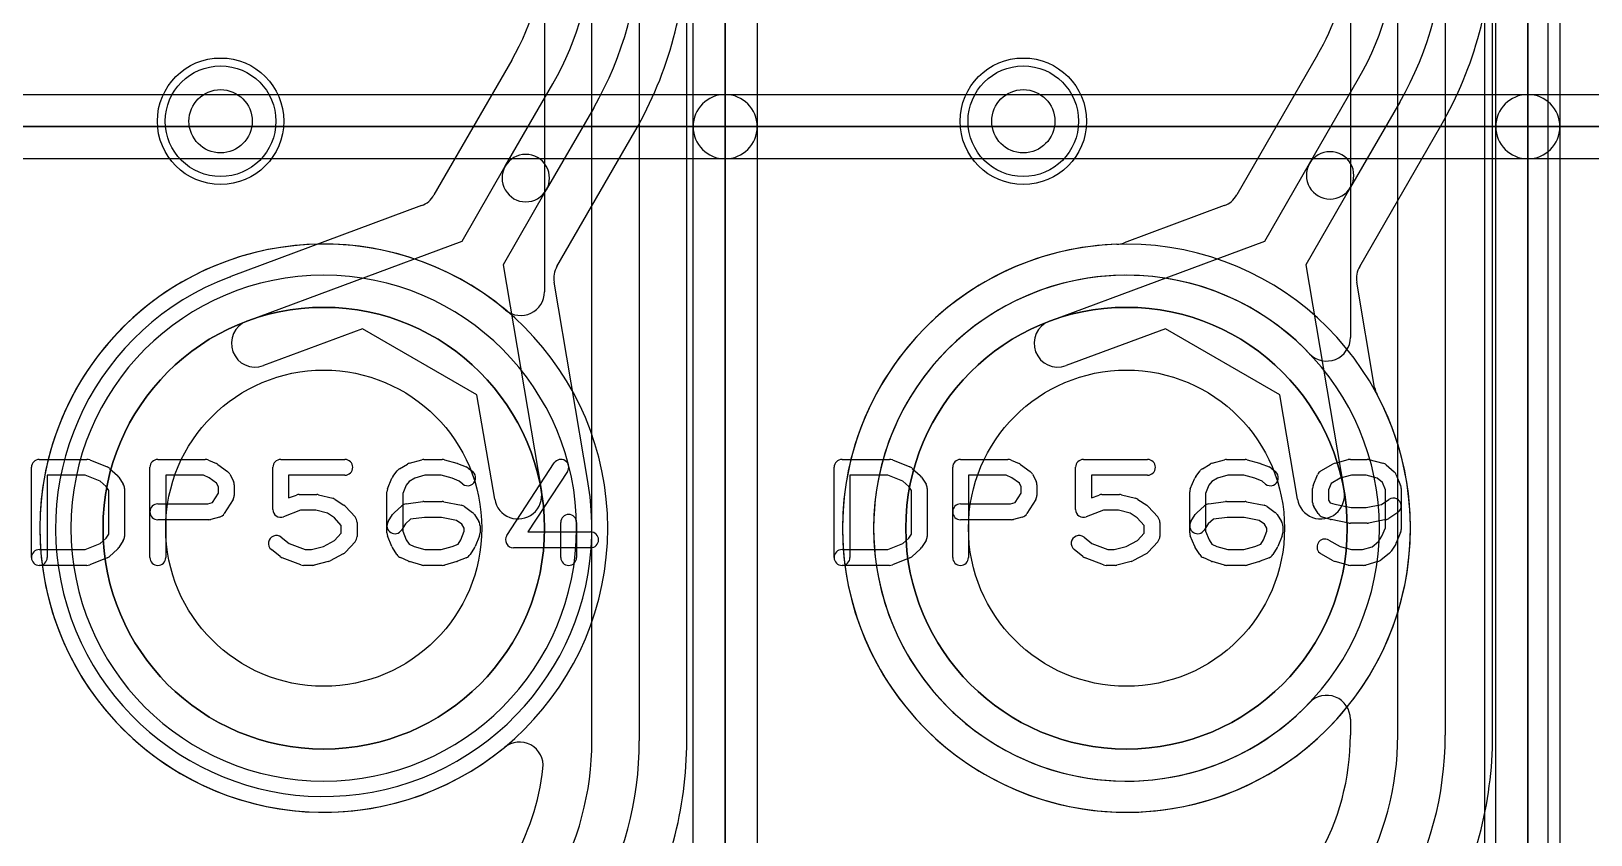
# Model space of a CAD drawing. Extents: x 0 to 20.5, y -0.5 to 20.
# Drawn here: x 2.701 to 7.636, y 3.583 to 6.125 of the extents above; entities that cross this region are included whole.
import ezdxf

# ---------------------------------------------------------------- set-up
doc = ezdxf.new("R2010")
doc.units = 0
for name, color, linetype in [('Hole', 1, 'CONTINUOUS'), ('L1', 3, 'CONTINUOUS'), ('L2', 3, 'CONTINUOUS'), ('L3', 3, 'CONTINUOUS'), ('L4', 3, 'CONTINUOUS'), ('PartsArea-A', 111, 'CONTINUOUS'), ('PartsArea-B', 111, 'CONTINUOUS'), ('PartsSilk-A', 221, 'CONTINUOUS'), ('Resist-A', 2, 'CONTINUOUS'), ('Resist-B', 2, 'CONTINUOUS'), ('Silk-A', 140, 'CONTINUOUS')]:
    doc.layers.add(name, color=color, linetype=linetype)

msp = doc.modelspace()

# ---------------------------------------------------------------- linework, layer by layer
at = {"layer": 'Hole'}
for centre, radius in [((3.3, 5.84), 0.1), ((5.84, 5.84), 0.1), ((3.62649, 4.55283), 0.5), ((6.16649, 4.55283), 0.5)]:
    msp.add_circle(centre, radius, dxfattribs=at)
at = {"layer": 'L1'}
for p, q in [((4.475, 3.88035), (4.475, 7.82224)), ((4.625, 7.82224), (4.625, 3.88035)), ((4.77504, 3.88035), (4.77504, 7.82224)), ((4.32496, 6.34518), (4.32496, 5.30046)), ((6.77112, 6.05013), (6.5151, 5.60672)), ((6.74578, 5.70619), (6.90107, 5.97517)), ((7.03098, 5.90017), (6.87568, 5.63119)), ((6.90435, 5.38077), (7.16092, 5.82515)), ((6.60399, 5.4606), (6.74578, 5.70619)), ((6.87568, 5.63119), (6.73389, 5.3856)), ((6.47577, 5.57301), (6.15959, 5.45551)), ((5.92316, 5.20758), (6.60399, 5.4606)), ((6.73389, 5.3856), (6.85518, 4.66948)), ((6.95169, 4.99818), (6.89536, 5.33075)), ((6.28955, 5.18373), (5.97542, 5.06698)), ((6.65132, 4.97486), (6.28955, 5.18373)), ((6.70728, 4.64444), (6.65132, 4.97486))]:
    msp.add_line(p, q, dxfattribs=at)
for centre, radius in [((3.3, 5.84), 0.2), ((5.84, 5.84), 0.2), ((3.62649, 4.55283), 0.6985), ((6.16649, 4.55283), 0.6985)]:
    msp.add_circle(centre, radius, dxfattribs=at)
for centre, radius, start, end in [((6.1, 6.43767), 0.925, -30.00011, 0), ((6.1, 6.43767), 1.075, -29.99993, 0), ((6.1, 6.43767), 1.22504, -29.9999, 0), ((6.09999, 6.43761), 0.77496, -30.00019, -7.2866), ((6.81073, 5.66869), 0.075, -30.00073, 150.00008), ((6.81073, 5.66869), 0.075, 149.99927, -30.00069), ((6.44965, 5.64328), 0.07497, -69.60944, -29.18748), ((3.62647, 4.55282), 0.89855, 50.17328, -50.51243), ((6.16649, 4.55282), 0.89855, 91.94393, 28.05606), ((6.13347, 5.52578), 0.07497, -88.05851, -69.60944), ((6.96928, 5.34327), 0.07497, 149.99163, -170.38691), ((4.24999, 5.30046), 0.07497, -129.83786, 0), ((5.94929, 5.13728), 0.075, 110.38974, -69.61291), ((7.02561, 5.0107), 0.07497, -170.38691, -151.9446), ((6.78123, 4.65696), 0.075, -170.39074, 9.61299), ((4.24554, 3.80149), 0.07497, -6.46426, 129.48461), ((3.55, 3.88035), 0.925, -30.00011, 0), ((3.55, 3.88035), 1.075, -29.99993, 0), ((3.55, 3.88035), 1.22504, -29.9999, 0), ((3.55, 3.88031), 0.77496, -30.00019, -6.46519)]:
    msp.add_arc(centre, radius, start, end, dxfattribs=at)
at = {"layer": 'L2'}
for centre in [(3.3, 5.84), (5.84, 5.84)]:
    msp.add_circle(centre, 0.2, dxfattribs=at)
for centre, start, end in [((3.62649, 4.55283), 90, -90), ((3.62649, 4.55283), -90, 90), ((6.16649, 4.55283), 90, -90), ((6.16649, 4.55283), -90, 90)]:
    msp.add_arc(centre, 0.80004, start, end, dxfattribs=at)
at = {"layer": 'L3'}
for p, q in [((7.025, 3.89767), (7.025, 7.79545)), ((7.175, 7.79545), (7.175, 3.89767)), ((7.32504, 3.89766), (7.32504, 7.79545)), ((6.87496, 6.42086), (6.87496, 5.15643)), ((4.22113, 6.03283), (3.9751, 5.60672)), ((4.20078, 5.69753), (4.35107, 5.95785)), ((4.48098, 5.88285), (4.33068, 5.62253)), ((4.36435, 5.38077), (4.61092, 5.80783)), ((4.06399, 5.4606), (4.20078, 5.69753)), ((4.33068, 5.62253), (4.19389, 5.3856)), ((3.93577, 5.57301), (3.33223, 5.34872)), ((3.38316, 5.20758), (4.06399, 5.4606)), ((4.19389, 5.3856), (4.31518, 4.66948)), ((4.46312, 4.69453), (4.35536, 5.33075)), ((3.74955, 5.18373), (3.43542, 5.06698)), ((4.11132, 4.97486), (3.74955, 5.18373)), ((4.16728, 4.64444), (4.11132, 4.97486)), ((6.87496, 3.94923), (6.87496, 3.89766))]:
    msp.add_line(p, q, dxfattribs=at)
for centre, radius in [((3.3, 5.84), 0.2), ((5.84, 5.84), 0.2), ((3.62649, 4.55283), 0.6985)]:
    msp.add_circle(centre, radius, dxfattribs=at)
for centre, radius, start, end in [((3.55, 6.42031), 0.77496, -30.00019, 0.00296), ((3.55, 6.42035), 0.925, -29.99987, 0), ((3.55, 6.42035), 1.075, -29.99993, 0), ((3.55, 6.42035), 1.22504, -29.9999, 0), ((4.26573, 5.66003), 0.075, -30.00073, 150.00009), ((4.26573, 5.66003), 0.075, 149.99927, -30.00069), ((3.90965, 5.64328), 0.07497, -69.60944, -29.18748), ((4.42928, 5.34327), 0.07497, 149.99163, -170.38691), ((3.62649, 4.55283), 0.84854, 110.59848, 9.49451), ((3.30276, 5.41773), 0.07497, -70.35903, -70.3107), ((3.40384, 5.13524), 0.22506, 109.47915, 109.68773), ((3.30379, 5.4181), 0.07497, -70.52096, -68.53067), ((3.30475, 5.41847), 0.07497, -69.31694, -68.49663), ((6.16651, 4.55283), 0.80003, 43.61736, -43.61736), ((3.40929, 5.13728), 0.075, 110.38974, -69.61291), ((6.79999, 5.15643), 0.07497, -136.39428, 0), ((4.24124, 4.65695), 0.22504, 9.24927, 9.613), ((4.53735, 4.70517), 0.07497, -170.75126, -170.5025), ((4.24123, 4.65696), 0.075, -170.39074, 9.61299), ((6.79998, 3.94922), 0.07498, 0.00764, 136.38348), ((6.1, 3.89767), 0.77496, -30.00083, -0.00074), ((6.1, 3.89767), 0.925, -30.00149, 0), ((6.1, 3.89767), 1.075, -30.00112, 0), ((6.1, 3.89766), 1.22504, -30.00014, 0)]:
    msp.add_arc(centre, radius, start, end, dxfattribs=at)
at = {"layer": 'L4'}
for centre, radius in [((3.3, 5.84), 0.2), ((5.84, 5.84), 0.2), ((3.62649, 4.55283), 0.6985), ((6.16649, 4.55283), 0.6985)]:
    msp.add_circle(centre, radius, dxfattribs=at)
for centre, start, end in [((3.62649, 4.55283), 90, -90), ((3.62649, 4.55283), -90, 90), ((6.16649, 4.55283), 90, -90), ((6.16649, 4.55283), -90, 90)]:
    msp.add_arc(centre, 0.89854, start, end, dxfattribs=at)
at = {"layer": 'PartsArea-A'}
for p, q in [((4.89649, 8.36283), (4.89649, 5.82283)), ((4.89649, 5.82283), (4.89649, 8.36283)), ((7.43649, 8.36283), (7.43649, 5.82283)), ((7.43649, 5.82283), (7.43649, 8.36283)), ((4.89649, 5.82283), (2.35649, 5.82283)), ((2.35649, 5.82283), (4.89649, 5.82283)), ((4.89649, 5.82283), (4.89649, 3.28283)), ((7.43649, 5.82283), (4.89649, 5.82283)), ((4.89649, 5.82283), (7.43649, 5.82283)), ((4.89649, 3.28283), (4.89649, 5.82283)), ((7.43649, 5.82283), (7.43649, 3.28283)), ((9.97649, 5.82283), (7.43649, 5.82283)), ((7.43649, 5.82283), (9.97649, 5.82283)), ((7.43649, 3.28283), (7.43649, 5.82283))]:
    msp.add_line(p, q, dxfattribs=at)
at = {"layer": 'PartsArea-B'}
for centre, start, end in [((3.62649, 4.55283), 0, 180), ((6.16649, 4.55283), 0, 180), ((3.62649, 4.55283), 180, 0), ((6.16649, 4.55283), 180, 0)]:
    msp.add_arc(centre, 0.6985, start, end, dxfattribs=at)
at = {"layer": 'PartsSilk-A'}
for p, q in [((4.79489, 5.82283), (4.79489, 8.36283)), ((4.99809, 8.36283), (4.99809, 5.82283)), ((4.99809, 8.36283), (4.99809, 5.82283)), ((7.33489, 5.82283), (7.33489, 8.36283)), ((7.53809, 8.36283), (7.53809, 5.82283)), ((7.53809, 8.36283), (7.53809, 5.82283)), ((4.79489, 5.82283), (4.79489, 8.26123)), ((7.33489, 5.82283), (7.33489, 8.26123)), ((2.35649, 5.92443), (4.89649, 5.92443)), ((2.35649, 5.92443), (4.89649, 5.92443)), ((4.89649, 5.92443), (7.43649, 5.92443)), ((4.89649, 5.92443), (7.43649, 5.92443)), ((7.43649, 5.92443), (9.97649, 5.92443)), ((7.43649, 5.92443), (9.97649, 5.92443)), ((4.79489, 3.28283), (4.79489, 5.82283)), ((4.99809, 5.82283), (4.99809, 3.28283)), ((4.99809, 5.82283), (4.99809, 3.28283)), ((7.33489, 3.28283), (7.33489, 5.82283)), ((7.53809, 5.82283), (7.53809, 3.28283)), ((7.53809, 5.82283), (7.53809, 3.28283)), ((4.89649, 5.72123), (2.35649, 5.72123)), ((4.79489, 5.72123), (2.35649, 5.72123)), ((4.79489, 3.28283), (4.79489, 5.72123)), ((7.43649, 5.72123), (4.89649, 5.72123)), ((7.33489, 5.72123), (4.89649, 5.72123)), ((7.33489, 3.28283), (7.33489, 5.72123)), ((9.97649, 5.72123), (7.43649, 5.72123)), ((9.87489, 5.72123), (7.43649, 5.72123)), ((2.70149, 4.46024), (2.70149, 4.74542)), ((2.72649, 4.77042), (2.87649, 4.77042)), ((2.88577, 4.76863), (2.94133, 4.74641)), ((2.94866, 4.74189), (2.97366, 4.71967)), ((3.07649, 4.46024), (3.07649, 4.74542)), ((3.10149, 4.77042), (3.25149, 4.77042)), ((3.26164, 4.76827), (3.28664, 4.75716)), ((3.29119, 4.75453), (3.32175, 4.73231)), ((3.46538, 4.61209), (3.46538, 4.74542)), ((3.49038, 4.77042), (3.69316, 4.77042)), ((3.86653, 4.74101), (3.89153, 4.75582)), ((3.8974, 4.75835), (3.93629, 4.76946)), ((3.94316, 4.77042), (4.00149, 4.77042)), ((4.00836, 4.76946), (4.04725, 4.75835)), ((4.04966, 4.75752), (4.07744, 4.74641)), ((4.08378, 4.74272), (4.09767, 4.73161)), ((4.20556, 4.52946), (4.35556, 4.75909)), ((5.24149, 4.46024), (5.24149, 4.74542)), ((5.26649, 4.77042), (5.41649, 4.77042)), ((5.42577, 4.76863), (5.48133, 4.74641)), ((5.48866, 4.74189), (5.51366, 4.71967)), ((5.61649, 4.46024), (5.61649, 4.74542)), ((5.64149, 4.77042), (5.79149, 4.77042)), ((5.80164, 4.76827), (5.82664, 4.75716)), ((5.83119, 4.75453), (5.86175, 4.73231)), ((6.00538, 4.61209), (6.00538, 4.74542)), ((6.03038, 4.77042), (6.23316, 4.77042)), ((6.40653, 4.74101), (6.43153, 4.75582)), ((6.4374, 4.75835), (6.47629, 4.76946)), ((6.48316, 4.77042), (6.54149, 4.77042)), ((6.54836, 4.76946), (6.58725, 4.75835)), ((6.58966, 4.75752), (6.61744, 4.74641)), ((6.62378, 4.74272), (6.63767, 4.73161)), ((6.78187, 4.7338), (6.82076, 4.75602)), ((6.82672, 4.75847), (6.86838, 4.76958)), ((6.87482, 4.77042), (6.9276, 4.77042)), ((6.93366, 4.76967), (6.97811, 4.75856)), ((6.98866, 4.753), (7.01366, 4.73078)), ((2.87168, 4.72042), (2.75149, 4.72042)), ((2.75149, 4.72042), (2.75149, 4.46024)), ((2.91871, 4.70161), (2.87168, 4.72042)), ((2.93775, 4.68468), (2.91871, 4.70161)), ((2.97825, 4.71422), (2.99213, 4.692)), ((3.24619, 4.72042), (3.12649, 4.72042)), ((3.12649, 4.72042), (3.12649, 4.46024)), ((3.26392, 4.71254), (3.24619, 4.72042)), ((3.28742, 4.69546), (3.26392, 4.71254)), ((3.29316, 4.68397), (3.28742, 4.69546)), ((3.32941, 4.72327), (3.34052, 4.70105)), ((3.34316, 4.68987), (3.34316, 4.65653)), ((3.69316, 4.72042), (3.51538, 4.72042)), ((3.51538, 4.72042), (3.51538, 4.64837)), ((3.82841, 4.67725), (3.8423, 4.71059)), ((3.84538, 4.71598), (3.85927, 4.7345)), ((3.88726, 4.68848), (3.87649, 4.66264)), ((3.89629, 4.70052), (3.88726, 4.68848)), ((3.91424, 4.71116), (3.89629, 4.70052)), ((3.94666, 4.72042), (3.91424, 4.71116)), ((3.99799, 4.72042), (3.94666, 4.72042)), ((4.03228, 4.71062), (3.99799, 4.72042)), ((4.05544, 4.70136), (4.03228, 4.71062)), ((4.06643, 4.69257), (4.05544, 4.70136)), ((4.39742, 4.73175), (4.27268, 4.54079)), ((5.41168, 4.72042), (5.29149, 4.72042)), ((5.29149, 4.72042), (5.29149, 4.46024)), ((5.45871, 4.70161), (5.41168, 4.72042)), ((5.47775, 4.68468), (5.45871, 4.70161)), ((5.51825, 4.71422), (5.53213, 4.692)), ((5.78619, 4.72042), (5.66649, 4.72042)), ((5.66649, 4.72042), (5.66649, 4.46024)), ((5.80392, 4.71254), (5.78619, 4.72042)), ((5.82742, 4.69546), (5.80392, 4.71254)), ((5.83316, 4.68397), (5.82742, 4.69546)), ((5.86941, 4.72327), (5.88052, 4.70105)), ((5.88316, 4.68987), (5.88316, 4.65653)), ((6.23316, 4.72042), (6.05538, 4.72042)), ((6.05538, 4.72042), (6.05538, 4.64837)), ((6.36841, 4.67725), (6.3823, 4.71059)), ((6.38538, 4.71598), (6.39927, 4.7345)), ((6.42726, 4.68848), (6.41649, 4.66264)), ((6.43629, 4.70052), (6.42726, 4.68848)), ((6.45424, 4.71116), (6.43629, 4.70052)), ((6.48666, 4.72042), (6.45424, 4.71116)), ((6.53799, 4.72042), (6.48666, 4.72042)), ((6.57228, 4.71062), (6.53799, 4.72042)), ((6.59544, 4.70136), (6.57228, 4.71062)), ((6.60643, 4.69257), (6.59544, 4.70136)), ((6.7573, 4.68838), (6.77119, 4.72171)), ((6.81407, 4.69461), (6.80538, 4.67376)), ((6.84274, 4.71099), (6.81407, 4.69461)), ((6.8781, 4.72042), (6.84274, 4.71099)), ((6.92452, 4.72042), (6.8781, 4.72042)), ((6.96003, 4.71154), (6.92452, 4.72042)), ((6.97617, 4.6972), (6.96003, 4.71154)), ((6.98593, 4.67376), (6.97617, 4.6972)), ((7.02013, 4.7217), (7.03401, 4.68837)), ((2.94593, 4.67159), (2.93775, 4.68468)), ((2.94593, 4.53407), (2.94593, 4.67159)), ((2.99593, 4.67876), (2.99593, 4.5269)), ((3.27441, 4.6337), (3.29316, 4.6637)), ((3.29316, 4.6637), (3.29316, 4.68397)), ((3.33936, 4.64328), (3.31158, 4.59884)), ((3.51538, 4.64837), (3.53981, 4.65767)), ((3.54871, 4.65931), (3.60427, 4.65931)), ((3.61033, 4.65856), (3.65477, 4.64745)), ((3.66258, 4.644), (3.69036, 4.62548)), ((3.82649, 4.53802), (3.82649, 4.66764)), ((3.87649, 4.66264), (3.87649, 4.54302)), ((5.48593, 4.67159), (5.47775, 4.68468)), ((5.48593, 4.53407), (5.48593, 4.67159)), ((5.53593, 4.67876), (5.53593, 4.5269)), ((5.81441, 4.6337), (5.83316, 4.6637)), ((5.83316, 4.6637), (5.83316, 4.68397)), ((5.87936, 4.64328), (5.85158, 4.59884)), ((6.05538, 4.64837), (6.07981, 4.65767)), ((6.08871, 4.65931), (6.14427, 4.65931)), ((6.15033, 4.65856), (6.19477, 4.64745)), ((6.20258, 4.644), (6.23036, 4.62548)), ((6.36649, 4.53802), (6.36649, 4.66764)), ((6.41649, 4.66264), (6.41649, 4.54302)), ((6.75538, 4.63431), (6.75538, 4.67876)), ((6.80538, 4.67376), (6.80538, 4.64148)), ((6.80538, 4.64148), (6.81045, 4.63337)), ((6.97341, 4.62822), (6.99706, 4.644)), ((6.98593, 4.55413), (6.98593, 4.67376)), ((7.03593, 4.67876), (7.03593, 4.54913)), ((3.10149, 4.62968), (3.25932, 4.62968)), ((3.25932, 4.62968), (3.27441, 4.6337)), ((3.55331, 4.60931), (3.49928, 4.58873)), ((3.60119, 4.60931), (3.55331, 4.60931)), ((3.63845, 4.6), (3.60119, 4.60931)), ((3.66011, 4.58556), (3.63845, 4.6)), ((3.69492, 4.62158), (3.72548, 4.58825)), ((3.83029, 4.57349), (3.84418, 4.59571)), ((3.84877, 4.60115), (3.87377, 4.62337)), ((3.8869, 4.62944), (3.93968, 4.63685)), ((3.94316, 4.63709), (4.00149, 4.63709)), ((4.00639, 4.6366), (4.06195, 4.62549)), ((4.07193, 4.62107), (4.09693, 4.60255)), ((4.10325, 4.5957), (4.11713, 4.57348)), ((5.64149, 4.62968), (5.79932, 4.62968)), ((5.79932, 4.62968), (5.81441, 4.6337)), ((6.09331, 4.60931), (6.03928, 4.58873)), ((6.14119, 4.60931), (6.09331, 4.60931)), ((6.17845, 4.6), (6.14119, 4.60931)), ((6.20011, 4.58556), (6.17845, 4.6)), ((6.23492, 4.62158), (6.26548, 4.58825)), ((6.37029, 4.57349), (6.38418, 4.59571)), ((6.38877, 4.60115), (6.41377, 4.62337)), ((6.4269, 4.62944), (6.47968, 4.63685)), ((6.48316, 4.63709), (6.54149, 4.63709)), ((6.54639, 4.6366), (6.60195, 4.62549)), ((6.61193, 4.62107), (6.63693, 4.60255)), ((6.64325, 4.5957), (6.65713, 4.57348)), ((6.77307, 4.59884), (6.75918, 4.62106)), ((6.81045, 4.63337), (6.82529, 4.62897)), ((6.82529, 4.62897), (6.8773, 4.61857)), ((6.8773, 4.61857), (6.92512, 4.61857)), ((6.92512, 4.61857), (6.97341, 4.62822)), ((7.0248, 4.6024), (6.99703, 4.58388)), ((3.2626, 4.57968), (3.10149, 4.57968)), ((3.29682, 4.58793), (3.26904, 4.58052)), ((3.68205, 4.56162), (3.66011, 4.58556)), ((3.68205, 4.53663), (3.68205, 4.56162)), ((3.73205, 4.57135), (3.73205, 4.5269)), ((3.88467, 4.56616), (3.87269, 4.54699)), ((3.87649, 4.54302), (3.88767, 4.51619)), ((3.90134, 4.58097), (3.88467, 4.56616)), ((3.94491, 4.58709), (3.90134, 4.58097)), ((3.99901, 4.58709), (3.94491, 4.58709)), ((4.04666, 4.57756), (3.99901, 4.58709)), ((4.06336, 4.56519), (4.04666, 4.57756)), ((4.05976, 4.51619), (4.07093, 4.54302)), ((4.07093, 4.55307), (4.06336, 4.56519)), ((4.07093, 4.54302), (4.07093, 4.55307)), ((4.12093, 4.56024), (4.12093, 4.53802)), ((4.27268, 4.54079), (4.47093, 4.54079)), ((4.37649, 4.46024), (4.37649, 4.57135)), ((4.42649, 4.57135), (4.42649, 4.46024)), ((5.8026, 4.57968), (5.64149, 4.57968)), ((5.83682, 4.58793), (5.80904, 4.58052)), ((6.22205, 4.56162), (6.20011, 4.58556)), ((6.22205, 4.53663), (6.22205, 4.56162)), ((6.27205, 4.57135), (6.27205, 4.5269)), ((6.42467, 4.56616), (6.41269, 4.54699)), ((6.41649, 4.54302), (6.42767, 4.51619)), ((6.44134, 4.58097), (6.42467, 4.56616)), ((6.48491, 4.58709), (6.44134, 4.58097)), ((6.53901, 4.58709), (6.48491, 4.58709)), ((6.58666, 4.57756), (6.53901, 4.58709)), ((6.60336, 4.56519), (6.58666, 4.57756)), ((6.59976, 4.51619), (6.61093, 4.54302)), ((6.61093, 4.55307), (6.60336, 4.56519)), ((6.61093, 4.54302), (6.61093, 4.55307)), ((6.66093, 4.56024), (6.66093, 4.53802)), ((6.81217, 4.58071), (6.78717, 4.58812)), ((6.86992, 4.56906), (6.81437, 4.58017)), ((6.9276, 4.56857), (6.87482, 4.56857)), ((6.98806, 4.58017), (6.9325, 4.56906)), ((6.97476, 4.5273), (6.98593, 4.55413)), ((2.87168, 4.48524), (2.91871, 4.50405)), ((2.91871, 4.50405), (2.93775, 4.52098)), ((2.93775, 4.52098), (2.94593, 4.53407)), ((2.99213, 4.51366), (2.97825, 4.49144)), ((3.49211, 4.5242), (3.51683, 4.50443)), ((3.51683, 4.50443), (3.5672, 4.48524)), ((3.5873, 4.48524), (3.62577, 4.49486)), ((3.62577, 4.49486), (3.66095, 4.51362)), ((3.66095, 4.51362), (3.68205, 4.53663)), ((3.72548, 4.51), (3.69492, 4.47667)), ((3.8423, 4.49507), (3.82841, 4.52841)), ((3.85807, 4.46921), (3.84418, 4.49143)), ((3.88767, 4.51619), (3.89641, 4.5022)), ((3.89641, 4.5022), (3.91282, 4.49491)), ((3.91282, 4.49491), (3.94666, 4.48524)), ((3.99799, 4.48524), (4.03228, 4.49504)), ((4.03228, 4.49504), (4.05129, 4.50264)), ((4.05129, 4.50264), (4.05976, 4.51619)), ((4.10325, 4.49143), (4.08936, 4.46921)), ((4.11901, 4.52841), (4.10513, 4.49507)), ((4.47093, 4.49079), (4.22649, 4.49079)), ((5.41168, 4.48524), (5.45871, 4.50405)), ((5.45871, 4.50405), (5.47775, 4.52098)), ((5.47775, 4.52098), (5.48593, 4.53407)), ((5.53213, 4.51366), (5.51825, 4.49144)), ((6.03211, 4.5242), (6.05683, 4.50443)), ((6.05683, 4.50443), (6.1072, 4.48524)), ((6.1273, 4.48524), (6.16577, 4.49486)), ((6.16577, 4.49486), (6.20095, 4.51362)), ((6.20095, 4.51362), (6.22205, 4.53663)), ((6.26548, 4.51), (6.23492, 4.47667)), ((6.3823, 4.49507), (6.36841, 4.52841)), ((6.39807, 4.46921), (6.38418, 4.49143)), ((6.42767, 4.51619), (6.43641, 4.5022)), ((6.43641, 4.5022), (6.45282, 4.49491)), ((6.45282, 4.49491), (6.48666, 4.48524)), ((6.53799, 4.48524), (6.57228, 4.49504)), ((6.57228, 4.49504), (6.59129, 4.50264)), ((6.59129, 4.50264), (6.59976, 4.51619)), ((6.64325, 4.49143), (6.62936, 4.46921)), ((6.65901, 4.52841), (6.64513, 4.49507)), ((6.80667, 4.51528), (6.84274, 4.49467)), ((6.84274, 4.49467), (6.8781, 4.48524)), ((6.91299, 4.48524), (6.94369, 4.49401)), ((6.94369, 4.49401), (6.96422, 4.51043)), ((6.96422, 4.51043), (6.97476, 4.5273)), ((7.01825, 4.50254), (7.00436, 4.48032)), ((7.03401, 4.53952), (7.02013, 4.50618)), ((2.72649, 4.48524), (2.87168, 4.48524)), ((2.94133, 4.45925), (2.88577, 4.43703)), ((2.97366, 4.48599), (2.94866, 4.46377)), ((3.48865, 4.46294), (3.46087, 4.48516)), ((3.5537, 4.43688), (3.49537, 4.4591)), ((3.5672, 4.48524), (3.5873, 4.48524)), ((3.64088, 4.4471), (3.59644, 4.43599)), ((3.68825, 4.47151), (3.64658, 4.44929)), ((3.89412, 4.4485), (3.86912, 4.45961)), ((3.93629, 4.4362), (3.8974, 4.44731)), ((3.94666, 4.48524), (3.99799, 4.48524)), ((4.04725, 4.44731), (4.00836, 4.4362)), ((4.07744, 4.45925), (4.04966, 4.44814)), ((5.26649, 4.48524), (5.41168, 4.48524)), ((5.48133, 4.45925), (5.42577, 4.43703)), ((5.51366, 4.48599), (5.48866, 4.46377)), ((6.02865, 4.46294), (6.00087, 4.48516)), ((6.0937, 4.43688), (6.03537, 4.4591)), ((6.1072, 4.48524), (6.1273, 4.48524)), ((6.18088, 4.4471), (6.13644, 4.43599)), ((6.22825, 4.47151), (6.18658, 4.44929)), ((6.43412, 4.4485), (6.40912, 4.45961)), ((6.47629, 4.4362), (6.4374, 4.44731)), ((6.48666, 4.48524), (6.53799, 4.48524)), ((6.58725, 4.44731), (6.54836, 4.4362)), ((6.61744, 4.45925), (6.58966, 4.44814)), ((6.82076, 4.44964), (6.78187, 4.47186)), ((6.86838, 4.43608), (6.82672, 4.44719)), ((6.8781, 4.48524), (6.91299, 4.48524)), ((6.96225, 4.44731), (6.92336, 4.4362)), ((6.99878, 4.47405), (6.971, 4.45183)), ((2.87649, 4.43524), (2.72649, 4.43524)), ((3.59038, 4.43524), (3.5626, 4.43524)), ((4.00149, 4.43524), (3.94316, 4.43524)), ((5.41649, 4.43524), (5.26649, 4.43524)), ((6.13038, 4.43524), (6.1026, 4.43524)), ((6.54149, 4.43524), (6.48316, 4.43524)), ((6.91649, 4.43524), (6.87482, 4.43524))]:
    msp.add_line(p, q, dxfattribs=at)
for centre, radius, start, end in [((4.89649, 5.82283), 0.1016, 90, -90), ((4.89649, 5.82283), 0.1016, 90, -90), ((4.89649, 5.82283), 0.1016, 0, 180), ((4.89649, 5.82283), 0.1016, -90, 90), ((4.89649, 5.82283), 0.1016, 0, 90), ((7.43649, 5.82283), 0.1016, 90, -90), ((7.43649, 5.82283), 0.1016, 90, -90), ((7.43649, 5.82283), 0.1016, 0, 180), ((7.43649, 5.82283), 0.1016, -90, 90), ((7.43649, 5.82283), 0.1016, 0, 90), ((4.89649, 5.82283), 0.1016, 180, 0), ((4.89649, 5.82283), 0.1016, 180, 0), ((7.43649, 5.82283), 0.1016, 180, 0), ((7.43649, 5.82283), 0.1016, 180, 0), ((2.72649, 4.74542), 0.025, 90, 180), ((2.87649, 4.74542), 0.025, 68.2071, 90), ((2.93205, 4.7232), 0.025, 48.37217, 68.20215), ((3.10149, 4.74542), 0.025, 90, 180), ((3.25149, 4.74542), 0.025, 66.04914, 90), ((3.27649, 4.73431), 0.025, 53.98274, 66.03964), ((3.49038, 4.74542), 0.025, 90, 180), ((3.69316, 4.74542), 0.025, -90, 90), ((3.87927, 4.7195), 0.025, 120.63752, 143.1301), ((3.90427, 4.73431), 0.025, 105.94854, 120.63752), ((3.94316, 4.74542), 0.025, 90, 105.94854), ((4.00149, 4.74542), 0.025, 74.05146, 90), ((4.04038, 4.73431), 0.025, 68.2071, 74.05146), ((4.06816, 4.7232), 0.025, 51.33303, 68.2071), ((4.37649, 4.74542), 0.025, -33.14974, 146.84644), ((5.26649, 4.74542), 0.025, 90, 180), ((5.41649, 4.74542), 0.025, 68.2071, 90), ((5.47205, 4.7232), 0.025, 48.37217, 68.20215), ((5.64149, 4.74542), 0.025, 90, 180), ((5.79149, 4.74542), 0.025, 66.04914, 90), ((5.81649, 4.73431), 0.025, 53.98274, 66.03964), ((6.03038, 4.74542), 0.025, 90, 180), ((6.23316, 4.74542), 0.025, -90, 90), ((6.41927, 4.7195), 0.025, 120.63752, 143.1301), ((6.44427, 4.73431), 0.025, 105.94854, 120.63752), ((6.48316, 4.74542), 0.025, 90, 105.94854), ((6.54149, 4.74542), 0.025, 74.05146, 90), ((6.58038, 4.73431), 0.025, 68.2071, 74.05146), ((6.60816, 4.7232), 0.025, 51.33303, 68.2071), ((6.83316, 4.73431), 0.025, 104.92551, 119.74171), ((6.87482, 4.74542), 0.025, 90, 104.93227), ((6.9276, 4.74542), 0.025, 75.96932, 90), ((6.97205, 4.73431), 0.025, 48.37217, 75.96679), ((2.95705, 4.70098), 0.025, 31.98594, 48.36931), ((2.97093, 4.67876), 0.025, 0, 31.99147), ((3.30705, 4.71209), 0.025, 26.56505, 53.97932), ((3.31816, 4.68987), 0.025, 0, 26.56505), ((3.86538, 4.70098), 0.025, 143.1301, 157.39424), ((4.08205, 4.71209), 0.025, -128.66697, 51.34522), ((5.49705, 4.70098), 0.025, 31.98594, 48.36931), ((5.51093, 4.67876), 0.025, 0, 31.99147), ((5.84705, 4.71209), 0.025, 26.56505, 53.97932), ((5.85816, 4.68987), 0.025, 0, 26.56505), ((6.40538, 4.70098), 0.025, 143.1301, 157.39424), ((6.62205, 4.71209), 0.025, -128.66697, 51.34522), ((6.78038, 4.67876), 0.025, 157.37309, 180), ((6.79427, 4.71209), 0.025, 119.73351, 157.37647), ((6.99705, 4.71209), 0.025, 22.60576, 48.36931), ((7.01093, 4.67876), 0.025, 0, 22.60888), ((3.31816, 4.65653), 0.025, -32.00538, 0), ((3.54871, 4.63431), 0.025, 90, 110.85364), ((3.60427, 4.63431), 0.025, 75.96932, 90), ((3.64871, 4.6232), 0.025, 56.30358, 75.96376), ((3.85149, 4.66764), 0.025, 157.39424, 180), ((5.85816, 4.65653), 0.025, -32.00538, 0), ((6.08871, 4.63431), 0.025, 90, 110.85364), ((6.14427, 4.63431), 0.025, 75.96932, 90), ((6.18871, 4.6232), 0.025, 56.30358, 75.96376), ((6.39149, 4.66764), 0.025, 157.39424, 180), ((7.01093, 4.6232), 0.025, -56.30358, 123.69959), ((3.10149, 4.60468), 0.025, 90, -90), ((3.29038, 4.61209), 0.025, -75.07449, -32.01002), ((3.49038, 4.61209), 0.025, 180, -69.1435), ((3.67649, 4.60468), 0.025, 42.5203, 56.30993), ((3.86538, 4.58246), 0.025, 131.62783, 147.99462), ((3.89038, 4.60468), 0.025, 98.00047, 131.62783), ((3.94316, 4.61209), 0.025, 90, 98.00047), ((4.00149, 4.61209), 0.025, 78.69456, 90), ((4.05705, 4.60098), 0.025, 53.47387, 78.69456), ((4.08205, 4.58246), 0.025, 31.98594, 53.47387), ((4.40149, 4.57135), 0.025, 0, 180), ((5.64149, 4.60468), 0.025, 90, -90), ((5.83038, 4.61209), 0.025, -75.07449, -32.01002), ((6.03038, 4.61209), 0.025, 180, -69.1435), ((6.21649, 4.60468), 0.025, 42.5203, 56.30993), ((6.40538, 4.58246), 0.025, 131.62783, 147.99462), ((6.43038, 4.60468), 0.025, 98.00047, 131.62783), ((6.48316, 4.61209), 0.025, 90, 98.00047), ((6.54149, 4.61209), 0.025, 78.69456, 90), ((6.59705, 4.60098), 0.025, 53.47387, 78.69456), ((6.62205, 4.58246), 0.025, 31.98594, 53.47387), ((6.78038, 4.63431), 0.025, 180, -147.98998), ((6.79427, 4.61209), 0.025, -147.99462, -106.50982), ((3.2626, 4.60468), 0.025, -90, -75.06473), ((3.70705, 4.57135), 0.025, 0, 42.51745), ((3.85149, 4.56024), 0.025, 147.99462, -32.01002), ((4.09593, 4.56024), 0.025, 0, 31.98594), ((4.47093, 4.51579), 0.025, -90, 90), ((5.8026, 4.60468), 0.025, -90, -75.06473), ((6.24705, 4.57135), 0.025, 0, 42.51745), ((6.39149, 4.56024), 0.025, 147.99462, -32.01002), ((6.63593, 4.56024), 0.025, 0, 31.98594), ((6.81927, 4.60468), 0.025, -106.49948, -101.30993), ((6.87482, 4.59357), 0.025, -101.30544, -90), ((6.9276, 4.59357), 0.025, -90, -78.69205), ((6.98316, 4.60468), 0.025, -78.69456, -56.30041), ((7.01093, 4.54913), 0.025, -22.60576, 0), ((2.95705, 4.50468), 0.025, -48.37217, -31.99147), ((2.97093, 4.5269), 0.025, -31.98594, 0), ((3.47649, 4.50468), 0.025, 51.33303, -128.65478), ((3.70705, 4.5269), 0.025, -42.5203, 0), ((3.85149, 4.53802), 0.025, 180, -157.39424), ((3.86538, 4.50468), 0.025, -157.39424, -147.99462), ((4.08205, 4.50468), 0.025, -32.00538, -22.60576), ((4.09593, 4.53802), 0.025, -22.60576, 0), ((4.22649, 4.51579), 0.025, 146.85026, -90), ((5.49705, 4.50468), 0.025, -48.37217, -31.99147), ((5.51093, 4.5269), 0.025, -31.98594, 0), ((6.01649, 4.50468), 0.025, 51.33303, -128.65478), ((6.24705, 4.5269), 0.025, -42.5203, 0), ((6.39149, 4.53802), 0.025, 180, -157.39424), ((6.40538, 4.50468), 0.025, -157.39424, -147.99462), ((6.62205, 4.50468), 0.025, -32.00538, -22.60576), ((6.63593, 4.53802), 0.025, -22.60576, 0), ((6.79427, 4.49357), 0.025, 60.26649, -119.74171), ((6.99705, 4.51579), 0.025, -32.00538, -22.60278), ((2.72649, 4.46024), 0.025, 90, -90), ((2.72649, 4.46024), 0.025, 180, 0), ((2.93205, 4.48246), 0.025, -68.2071, -48.36931), ((3.10149, 4.46024), 0.025, 180, 0), ((3.50427, 4.48246), 0.025, -128.66697, -110.85364), ((3.63482, 4.47135), 0.025, -75.96932, -61.9318), ((3.67649, 4.49357), 0.025, -61.9383, -42.51745), ((3.87927, 4.48246), 0.025, -147.99462, -113.95086), ((3.90427, 4.47135), 0.025, -113.95086, -105.94854), ((4.04038, 4.47135), 0.025, -74.05146, -68.2071), ((4.06816, 4.48246), 0.025, -68.2071, -32.00538), ((4.40149, 4.46024), 0.025, 180, 0), ((5.26649, 4.46024), 0.025, 90, -90), ((5.26649, 4.46024), 0.025, 180, 0), ((5.47205, 4.48246), 0.025, -68.2071, -48.36931), ((5.64149, 4.46024), 0.025, 180, 0), ((6.04427, 4.48246), 0.025, -128.66697, -110.85364), ((6.17482, 4.47135), 0.025, -75.96932, -61.9318), ((6.21649, 4.49357), 0.025, -61.9383, -42.51745), ((6.41927, 4.48246), 0.025, -147.99462, -113.95086), ((6.44427, 4.47135), 0.025, -113.95086, -105.94854), ((6.58038, 4.47135), 0.025, -74.05146, -68.2071), ((6.60816, 4.48246), 0.025, -68.2071, -32.00538), ((6.83316, 4.47135), 0.025, -119.73351, -104.93227), ((6.95538, 4.47135), 0.025, -74.05146, -51.34522), ((6.98316, 4.49357), 0.025, -51.33303, -32.01002), ((2.87649, 4.46024), 0.025, -90, -68.20215), ((3.5626, 4.46024), 0.025, -110.8565, -90), ((3.59038, 4.46024), 0.025, -90, -75.96376), ((3.94316, 4.46024), 0.025, -105.94854, -90), ((4.00149, 4.46024), 0.025, -90, -74.05146), ((5.41649, 4.46024), 0.025, -90, -68.20215), ((6.1026, 4.46024), 0.025, -110.8565, -90), ((6.13038, 4.46024), 0.025, -90, -75.96376), ((6.48316, 4.46024), 0.025, -105.94854, -90), ((6.54149, 4.46024), 0.025, -90, -74.05146), ((6.87482, 4.46024), 0.025, -104.92551, -90), ((6.91649, 4.46024), 0.025, -90, -74.05655)]:
    msp.add_arc(centre, radius, start, end, dxfattribs=at)
at = {"layer": 'Resist-A'}
for centre, radius in [((3.3, 5.84), 0.175), ((5.84, 5.84), 0.175), ((3.62649, 4.55283), 0.6985), ((6.16649, 4.55283), 0.6985)]:
    msp.add_circle(centre, radius, dxfattribs=at)
at = {"layer": 'Resist-B'}
for centre, radius in [((3.3, 5.84), 0.175), ((5.84, 5.84), 0.175), ((3.62649, 4.55283), 0.6985), ((6.16649, 4.55283), 0.6985)]:
    msp.add_circle(centre, radius, dxfattribs=at)
at = {"layer": 'Silk-A'}
for p, q in [((7.3, 1), (7.3, 13.2)), ((7.5, 13.2), (7.5, 1))]:
    msp.add_line(p, q, dxfattribs=at)

doc.saveas('drawing.dxf')
